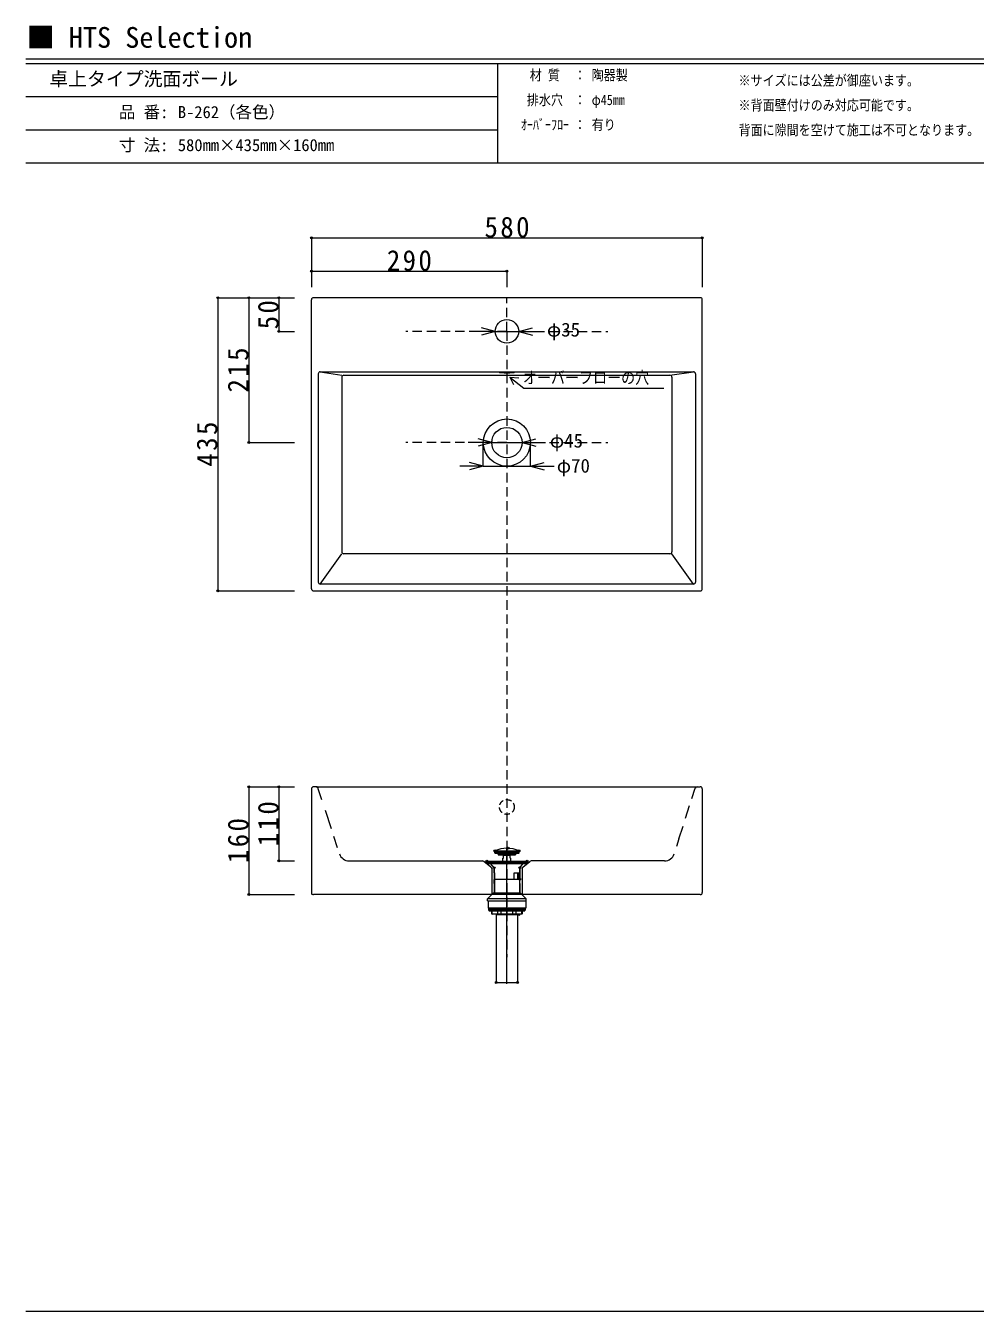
# Model space of a CAD drawing. Units: millimetres, scale not verified. Extents: x -1403 to 1462, y -962 to 946.
# Drawn here: x -1403 to 6, y -962 to 946 of the extents above; entities that cross this region are included whole.
import ezdxf
from ezdxf.enums import TextEntityAlignment as Align

# ---------------------------------------------------------------- set-up
doc = ezdxf.new("R2010")
doc.units = ezdxf.units.MM
doc.header["$LTSCALE"] = 7
doc.header["$PDMODE"] = 32
doc.header["$PDSIZE"] = 2.8
doc.linetypes.add('DASHED1', pattern=[1.8, 1.2, -0.6])
doc.linetypes.add('DASHED2', pattern=[3, 2, -1])
doc.layers.add('F-0', color=7, linetype='Continuous', lineweight=15)
doc.styles.add('ＭＳ ゴシック', font='')
doc.styles.get('ＭＳ ゴシック').set_extended_font_data('MS Gothic')

msp = doc.modelspace()

# ---------------------------------------------------------------- linework, layer by layer
at = {"layer": 'F-0'}
for p, q in [((1402.848, 896.05), (-1402.92, 896.05)), ((1402.848, 889.05), (-1402.92, 889.05)), ((-702.92, 889.05), (-702.92, 742.05)), ((-702.92, 840.05), (-1402.92, 840.05)), ((-702.92, 791.05), (-1402.92, 791.05)), ((1402.848, 742.05), (-1402.92, 742.05)), ((-978.743, 631.143), (-398.743, 631.143)), ((-978.743, 631.143), (-978.743, 557.685)), ((-398.743, 631.143), (-398.743, 557.685)), ((-978.743, 581.554), (-688.743, 581.554)), ((-978.743, 581.554), (-978.743, 557.685)), ((-688.743, 581.554), (-688.743, 557.685)), ((-1117.991, 542.218), (-1117.991, 107.218)), ((-1117.991, 542.218), (-1003.925, 542.218)), ((-1071.886, 542.218), (-1071.886, 327.218)), ((-1071.886, 542.218), (-1003.925, 542.218)), ((-1027.131, 542.218), (-1027.131, 492.218)), ((-1027.131, 542.218), (-1003.925, 542.218)), ((-978.743, 110.218), (-978.743, 539.218)), ((-401.743, 542.218), (-975.743, 542.218)), ((-398.743, 110.218), (-398.743, 539.218)), ((-706.243, 492.218), (-726.528, 497.654)), ((-671.243, 492.218), (-650.959, 497.654)), ((-1027.131, 492.218), (-1003.925, 492.218)), ((-706.243, 492.218), (-741.243, 492.218)), ((-706.243, 492.218), (-726.528, 486.783)), ((-706.243, 492.218), (-671.243, 492.218)), ((-671.243, 492.218), (-636.243, 492.218)), ((-671.243, 492.218), (-650.959, 486.783)), ((-968.743, 429.218), (-968.743, 120.218)), ((-965.743, 432.218), (-411.743, 432.218)), ((-965.743, 432.218), (-933.743, 427.218)), ((-933.743, 424.218), (-933.743, 165.218)), ((-930.743, 427.218), (-446.743, 427.218)), ((-696.358, 431.015), (-679.993, 431.015)), ((-684.263, 424.222), (-678.866, 413.428)), ((-684.263, 424.222), (-670.77, 423.451)), ((-446.743, 427.218), (-411.743, 432.218)), ((-443.743, 424.218), (-443.743, 165.218)), ((-408.743, 429.218), (-408.743, 120.218)), ((-1071.886, 327.218), (-1003.925, 327.218)), ((-711.243, 327.218), (-746.243, 327.218)), ((-711.243, 327.218), (-731.528, 332.654)), ((-711.243, 327.218), (-731.528, 321.783)), ((-723.743, 292.218), (-723.743, 327.218)), ((-711.243, 327.218), (-666.243, 327.218)), ((-666.243, 327.218), (-645.959, 332.654)), ((-666.243, 327.218), (-631.243, 327.218)), ((-666.243, 327.218), (-645.959, 321.783)), ((-653.743, 292.218), (-653.743, 327.218)), ((-723.743, 292.218), (-758.743, 292.218)), ((-723.743, 292.218), (-744.028, 297.654)), ((-723.743, 292.218), (-744.028, 286.783)), ((-723.743, 292.218), (-653.743, 292.218)), ((-653.743, 292.218), (-633.459, 297.654)), ((-653.743, 292.218), (-618.743, 292.218)), ((-653.743, 292.218), (-633.459, 286.783)), ((-965.743, 117.218), (-933.743, 162.218)), ((-446.743, 162.218), (-930.743, 162.218)), ((-411.743, 117.218), (-443.743, 162.218)), ((-411.743, 117.218), (-965.743, 117.218)), ((-1117.991, 107.218), (-1003.925, 107.218)), ((-975.743, 107.218), (-401.743, 107.218)), ((-1071.886, -183.562), (-1071.886, -343.562)), ((-1071.886, -183.562), (-1003.925, -183.562)), ((-1027.131, -183.562), (-1027.131, -293.562)), ((-1027.131, -183.562), (-1003.925, -183.562)), ((-978.743, -186.562), (-978.743, -343.562)), ((-971.743, -183.562), (-975.743, -183.562)), ((-971.743, -183.562), (-406.55, -183.562)), ((-963.425, -202.82), (-968.743, -186.562)), ((-664.248, -183.56), (-662.744, -183.56)), ((-414.328, -201.113), (-409.408, -185.652)), ((-406.55, -183.562), (-401.743, -183.562)), ((-398.743, -186.562), (-398.743, -340.562)), ((-949.255, -246.139), (-958.132, -219.003)), ((-423.617, -230.308), (-417.572, -211.309)), ((-433.324, -260.817), (-427.338, -242.002)), ((-940.148, -273.983), (-945.672, -257.093)), ((-433.324, -260.817), (-436.928, -272.142)), ((-706.743, -278.684), (-670.743, -278.684)), ((-706.743, -278.684), (-706.743, -279.684)), ((-706.743, -279.684), (-670.743, -279.684)), ((-706.743, -280.384), (-670.743, -280.384)), ((-706.743, -281.684), (-706.743, -280.384)), ((-706.743, -281.684), (-670.743, -281.684)), ((-706.543, -280.184), (-670.943, -280.184)), ((-706.243, -282.184), (-671.243, -282.184)), ((-701.743, -280.184), (-701.743, -279.684)), ((-701.743, -283.684), (-701.743, -282.184)), ((-701.743, -283.684), (-675.743, -283.684)), ((-701.743, -283.684), (-675.743, -283.684)), ((-701.743, -283.684), (-701.743, -284.684)), ((-701.743, -284.684), (-675.743, -284.684)), ((-693.743, -289.684), (-693.743, -284.689)), ((-683.743, -285.684), (-693.743, -285.684)), ((-688.743, -476.129), (-688.743, -273.692)), ((-683.743, -289.684), (-683.743, -284.689)), ((-675.743, -280.184), (-675.743, -279.684)), ((-675.743, -283.684), (-675.743, -282.184)), ((-675.743, -283.684), (-675.743, -284.684)), ((-670.743, -278.684), (-670.743, -279.684)), ((-670.743, -281.684), (-670.743, -280.384)), ((-1027.131, -293.562), (-1003.925, -293.562)), ((-922.868, -293.562), (-724.796, -293.562)), ((-712.369, -302.661), (-722.922, -294.219)), ((-718.743, -294.034), (-658.743, -294.034)), ((-718.743, -295.334), (-718.743, -294.034)), ((-718.743, -295.334), (-658.743, -295.334)), ((-717.262, -295.562), (-718.743, -295.334)), ((-717.262, -295.562), (-718.743, -295.334)), ((-718.743, -295.562), (-658.743, -295.562)), ((-718.743, -297.562), (-718.743, -295.562)), ((-718.743, -297.562), (-658.743, -297.562)), ((-707.743, -303.662), (-712.993, -297.562)), ((-711.243, -305.003), (-711.243, -343.562)), ((-707.743, -311.034), (-707.743, -303.662)), ((-707.743, -311.034), (-707.743, -303.662)), ((-694.643, -289.684), (-693.743, -289.684)), ((-694.643, -294.034), (-694.643, -289.684)), ((-683.743, -289.684), (-682.843, -289.684)), ((-682.843, -294.034), (-682.843, -289.684)), ((-669.743, -303.662), (-664.493, -297.562)), ((-669.743, -311.034), (-669.743, -303.662)), ((-666.243, -305.003), (-666.243, -343.562)), ((-665.117, -302.661), (-654.565, -294.219)), ((-660.225, -295.562), (-658.743, -295.334)), ((-660.225, -295.562), (-658.743, -295.334)), ((-658.743, -295.334), (-658.743, -294.034)), ((-658.743, -297.562), (-658.743, -295.562)), ((-454.712, -293.562), (-652.691, -293.562)), ((-707.743, -305.462), (-707.743, -321.829)), ((-669.743, -321.034), (-707.743, -321.034)), ((-707.743, -327.034), (-707.743, -321.034)), ((-707.743, -327.034), (-707.743, -321.034)), ((-707.243, -321.034), (-707.243, -327.034)), ((-706.443, -321.034), (-706.443, -311.034)), ((-677.871, -311.034), (-669.743, -311.034)), ((-677.871, -321.034), (-677.871, -311.034)), ((-672.441, -321.034), (-672.441, -311.034)), ((-671.044, -321.034), (-671.044, -311.034)), ((-670.243, -321.034), (-670.243, -327.034)), ((-669.743, -305.462), (-669.743, -321.829)), ((-669.743, -327.034), (-669.743, -321.034)), ((-717.435, -349.739), (-708.493, -340.798)), ((-708.493, -340.798), (-668.993, -340.798)), ((-707.743, -327.034), (-707.743, -340.798)), ((-707.243, -327.034), (-707.243, -340.798)), ((-670.243, -327.034), (-670.243, -340.798)), ((-669.743, -327.034), (-669.743, -340.798)), ((-660.052, -349.739), (-668.993, -340.798)), ((-1071.886, -343.562), (-1003.925, -343.562)), ((-401.743, -343.562), (-975.743, -343.562)), ((-659.993, -349.881), (-717.493, -349.881)), ((-717.493, -352.798), (-717.493, -349.881)), ((-717.493, -352.798), (-659.993, -352.798)), ((-660.052, -349.739), (-717.435, -349.739)), ((-716.743, -352.798), (-716.743, -363.798)), ((-660.743, -352.798), (-660.743, -363.798)), ((-659.993, -352.798), (-659.993, -349.881)), ((-660.744, -363.798), (-716.743, -363.798)), ((-715.743, -364.798), (-661.743, -364.798)), ((-715.743, -366.898), (-661.743, -366.898)), ((-715.243, -367.398), (-662.243, -367.398)), ((-714.993, -364.798), (-714.993, -363.798)), ((-711.243, -367.398), (-711.243, -372.298)), ((-711.243, -372.298), (-666.243, -372.298)), ((-711.063, -372.298), (-711.063, -367.398)), ((-666.743, -372.798), (-710.743, -372.798)), ((-704.493, -372.798), (-704.493, -473.833)), ((-704.493, -373.298), (-672.993, -373.298)), ((-704.243, -373.298), (-704.243, -372.798)), ((-702.363, -372.298), (-702.363, -367.398)), ((-697.443, -372.298), (-697.443, -367.398)), ((-680.043, -372.298), (-680.043, -367.398)), ((-675.123, -372.298), (-675.123, -367.398)), ((-673.243, -373.298), (-673.243, -372.798)), ((-672.993, -372.798), (-672.993, -473.833)), ((-666.423, -372.298), (-666.423, -367.398)), ((-666.243, -367.398), (-666.243, -372.298)), ((-662.493, -364.798), (-662.493, -363.798)), ((-704.493, -473.833), (-672.993, -473.833)), ((-704.293, -474.034), (-704.493, -473.833)), ((-704.293, -474.034), (-673.194, -474.034)), ((-673.194, -474.034), (-672.993, -473.833)), ((-1402.92, -961.889), (1402.848, -961.889))]:
    msp.add_line(p, q, dxfattribs=at)
at = {"layer": 'F-0', "linetype": 'DASHED2'}
for p, q in [((-688.743, 492.218), (-688.743, 542.218)), ((-688.743, 492.218), (-838.743, 492.218)), ((-688.743, 492.218), (-538.743, 492.218)), ((-688.743, 492.218), (-688.743, -436.56)), ((-688.743, 327.218), (-838.743, 327.218)), ((-688.743, 327.218), (-538.743, 327.218))]:
    msp.add_line(p, q, dxfattribs=at)
at = {"layer": 'F-0'}
for points in [[(-684.263, 424.222), (-663.446, 408.031), (-543.17, 408.031), (-455.608, 408.031)], [(-715.743, -364.798), (-715.743, -366.898), (-715.743, -364.798)], [(-711.063, -372.298), (-711.063, -372.316), (-711.062, -372.334), (-711.06, -372.352), (-711.058, -372.37), (-711.055, -372.388), (-711.052, -372.406), (-711.048, -372.424), (-711.043, -372.441), (-711.037, -372.459), (-711.031, -372.476), (-711.025, -372.493), (-711.018, -372.51), (-711.01, -372.527), (-711.001, -372.543), (-710.992, -372.559), (-710.983, -372.575), (-710.972, -372.59), (-710.962, -372.605), (-710.95, -372.619), (-710.938, -372.633), (-710.926, -372.647), (-710.913, -372.66), (-710.9, -372.672), (-710.886, -372.685), (-710.872, -372.696), (-710.857, -372.707), (-710.842, -372.718), (-710.827, -372.728), (-710.812, -372.737), (-710.796, -372.745), (-710.779, -372.753), (-710.763, -372.761)], [(-710.738, -372.77), (-710.732, -372.773), (-710.725, -372.775), (-710.719, -372.777), (-710.713, -372.779), (-710.706, -372.781), (-710.7, -372.782), (-710.693, -372.784), (-710.687, -372.786), (-710.68, -372.787), (-710.673, -372.789), (-710.667, -372.79), (-710.66, -372.791), (-710.653, -372.792), (-710.647, -372.793), (-710.64, -372.794), (-710.633, -372.795), (-710.627, -372.796), (-710.62, -372.796), (-710.613, -372.797), (-710.607, -372.797), (-710.6, -372.798), (-710.593, -372.798), (-710.586, -372.798), (-710.58, -372.798)], [(-702.363, -372.298), (-702.363, -372.312), (-702.363, -372.327), (-702.362, -372.341), (-702.361, -372.356), (-702.359, -372.37), (-702.358, -372.384), (-702.356, -372.399), (-702.353, -372.413), (-702.35, -372.427), (-702.347, -372.441), (-702.344, -372.456), (-702.34, -372.47), (-702.336, -372.483), (-702.332, -372.497), (-702.327, -372.511), (-702.322, -372.525), (-702.317, -372.538), (-702.311, -372.551), (-702.305, -372.564), (-702.298, -372.577), (-702.291, -372.59), (-702.284, -372.603), (-702.277, -372.615), (-702.269, -372.627), (-702.261, -372.639), (-702.252, -372.651), (-702.243, -372.662), (-702.234, -372.673), (-702.224, -372.684), (-702.214, -372.695), (-702.204, -372.705), (-702.193, -372.714), (-702.182, -372.724), (-702.17, -372.733), (-702.158, -372.741), (-702.146, -372.749), (-702.134, -372.756), (-702.121, -372.763), (-702.108, -372.77)], [(-702.108, -372.77), (-702.094, -372.775), (-702.081, -372.781), (-702.067, -372.785), (-702.053, -372.789), (-702.039, -372.792), (-702.024, -372.795), (-702.01, -372.797), (-701.995, -372.798), (-701.981, -372.798)], [(-697.443, -372.298), (-697.443, -372.307), (-697.443, -372.317), (-697.443, -372.326), (-697.443, -372.335), (-697.443, -372.345), (-697.443, -372.354), (-697.442, -372.363), (-697.442, -372.373), (-697.442, -372.382), (-697.441, -372.392), (-697.441, -372.401), (-697.441, -372.41), (-697.44, -372.42), (-697.44, -372.429), (-697.439, -372.438), (-697.439, -372.448), (-697.438, -372.457), (-697.437, -372.466), (-697.437, -372.475), (-697.436, -372.485), (-697.435, -372.494), (-697.434, -372.503), (-697.433, -372.513), (-697.433, -372.522), (-697.432, -372.531), (-697.431, -372.54), (-697.43, -372.55), (-697.429, -372.559), (-697.427, -372.568), (-697.426, -372.577), (-697.425, -372.587), (-697.424, -372.596), (-697.422, -372.605), (-697.421, -372.614), (-697.419, -372.624), (-697.417, -372.633), (-697.416, -372.642), (-697.414, -372.651), (-697.412, -372.661)], [(-697.412, -372.661), (-697.41, -372.67), (-697.408, -372.679), (-697.405, -372.688), (-697.403, -372.697), (-697.401, -372.706), (-697.398, -372.715), (-697.395, -372.723), (-697.392, -372.732), (-697.389, -372.741), (-697.386, -372.749), (-697.382, -372.758), (-697.377, -372.768), (-697.372, -372.777), (-697.366, -372.785), (-697.359, -372.792), (-697.351, -372.796), (-697.342, -372.798)], [(-680.075, -372.661), (-680.077, -372.67), (-680.079, -372.679), (-680.081, -372.688), (-680.084, -372.697), (-680.086, -372.706), (-680.089, -372.715), (-680.091, -372.723), (-680.094, -372.732), (-680.097, -372.741), (-680.101, -372.749), (-680.105, -372.758), (-680.11, -372.768), (-680.115, -372.777), (-680.121, -372.785), (-680.128, -372.792), (-680.136, -372.796), (-680.145, -372.798)], [(-680.043, -372.298), (-680.043, -372.307), (-680.044, -372.317), (-680.044, -372.326), (-680.044, -372.335), (-680.044, -372.345), (-680.044, -372.354), (-680.044, -372.363), (-680.045, -372.373), (-680.045, -372.382), (-680.045, -372.392), (-680.046, -372.401), (-680.046, -372.41), (-680.047, -372.42), (-680.047, -372.429), (-680.048, -372.438), (-680.048, -372.448), (-680.049, -372.457), (-680.049, -372.466), (-680.05, -372.475), (-680.051, -372.485), (-680.052, -372.494), (-680.052, -372.503), (-680.053, -372.513), (-680.054, -372.522), (-680.055, -372.531), (-680.056, -372.54), (-680.057, -372.55), (-680.058, -372.559), (-680.059, -372.568), (-680.06, -372.577), (-680.062, -372.587), (-680.063, -372.596), (-680.065, -372.605), (-680.066, -372.614), (-680.068, -372.624), (-680.069, -372.633), (-680.071, -372.642), (-680.073, -372.651), (-680.075, -372.661)], [(-675.379, -372.77), (-675.392, -372.775), (-675.406, -372.781), (-675.42, -372.785), (-675.434, -372.789), (-675.448, -372.792), (-675.462, -372.795), (-675.477, -372.797), (-675.491, -372.798), (-675.506, -372.798)], [(-675.123, -372.298), (-675.123, -372.312), (-675.124, -372.327), (-675.125, -372.341), (-675.126, -372.356), (-675.127, -372.37), (-675.129, -372.384), (-675.131, -372.399), (-675.133, -372.413), (-675.136, -372.427), (-675.139, -372.441), (-675.143, -372.456), (-675.146, -372.47), (-675.15, -372.483), (-675.155, -372.497), (-675.16, -372.511), (-675.165, -372.525), (-675.17, -372.538), (-675.176, -372.551), (-675.182, -372.564), (-675.188, -372.577), (-675.195, -372.59), (-675.202, -372.603), (-675.21, -372.615), (-675.218, -372.627), (-675.226, -372.639), (-675.235, -372.651), (-675.244, -372.662), (-675.253, -372.673), (-675.263, -372.684), (-675.273, -372.695), (-675.283, -372.705), (-675.294, -372.714), (-675.305, -372.724), (-675.316, -372.733), (-675.328, -372.741), (-675.34, -372.749), (-675.353, -372.756), (-675.366, -372.763), (-675.379, -372.77)], [(-666.748, -372.77), (-666.755, -372.773), (-666.761, -372.775), (-666.768, -372.777), (-666.774, -372.779), (-666.781, -372.781), (-666.787, -372.782), (-666.794, -372.784), (-666.8, -372.786), (-666.807, -372.787), (-666.813, -372.789), (-666.82, -372.79), (-666.827, -372.791), (-666.833, -372.792), (-666.84, -372.793), (-666.847, -372.794), (-666.853, -372.795), (-666.86, -372.796), (-666.867, -372.796), (-666.873, -372.797), (-666.88, -372.797), (-666.887, -372.798), (-666.894, -372.798), (-666.9, -372.798), (-666.907, -372.798)], [(-666.423, -372.298), (-666.424, -372.316), (-666.425, -372.334), (-666.426, -372.352), (-666.429, -372.37), (-666.431, -372.388), (-666.435, -372.406), (-666.439, -372.424), (-666.444, -372.441), (-666.449, -372.459), (-666.455, -372.476), (-666.462, -372.493), (-666.469, -372.51), (-666.477, -372.527), (-666.485, -372.543), (-666.494, -372.559), (-666.504, -372.575), (-666.514, -372.59), (-666.525, -372.605), (-666.536, -372.619), (-666.548, -372.633), (-666.561, -372.647), (-666.573, -372.66), (-666.587, -372.672), (-666.601, -372.685), (-666.615, -372.696), (-666.629, -372.707), (-666.644, -372.718), (-666.66, -372.728), (-666.675, -372.737), (-666.691, -372.745), (-666.707, -372.753), (-666.724, -372.761)], [(-661.743, -364.798), (-661.743, -366.898), (-661.743, -364.798)]]:
    msp.add_lwpolyline(points, dxfattribs=at)
for centre, radius in [((-688.743, 492.218), 17.5), ((-688.743, 327.218), 35), ((-688.743, 327.218), 22.5)]:
    msp.add_circle(centre, radius, dxfattribs=at)
at = {"layer": 'F-0', "linetype": 'DASHED1'}
msp.add_circle((-688.743, -213.562), 11, dxfattribs=at)
at = {"layer": 'F-0'}
for centre, radius, start, end in [((-975.743, 539.218), 3, 90, 180), ((-401.743, 539.218), 3, 0, 90), ((-965.743, 429.218), 3, 90, 180), ((-930.743, 424.218), 3, 90, 180), ((-446.743, 424.218), 3, 0, 90), ((-411.743, 429.218), 3, 0, 90), ((-930.743, 165.218), 3, 180, 270), ((-446.743, 165.218), 3, 270, 0), ((-965.743, 120.218), 3, 180, 270), ((-411.743, 120.218), 3, 270, 0), ((-975.743, 110.218), 3, 180, 270), ((-401.743, 110.218), 3, 270, 0), ((-975.743, -186.562), 3, 90, 180), ((-971.743, -186.562), 3, 0, 90), ((-406.55, -186.562), 3, 90, 162.34988), ((-401.743, -186.562), 3, 0, 90), ((-922.868, -278.562), 15, 198.11307, 270), ((-688.743, -317.184), 42.5, 64.94238, 115.05762), ((-706.543, -280.384), 0.2, 90, 180), ((-706.243, -281.684), 0.5, 180, 270), ((-671.243, -281.684), 0.5, 270, 0), ((-670.943, -280.384), 0.2, 0, 90), ((-454.712, -278.562), 15, 270, 342.34988), ((-724.796, -296.562), 3, 51.34019, 90), ((-714.243, -305.003), 3, 0, 51.34019), ((-663.243, -305.003), 3, 128.65981, 180), ((-652.691, -296.562), 3, 90, 128.65981), ((-975.743, -340.562), 3, 180, 270), ((-401.743, -340.562), 3, 270, 0), ((-717.293, -349.881), 0.2, 135, 180), ((-660.193, -349.881), 0.2, 0, 45), ((-715.243, -366.898), 0.5, 180, 270), ((-710.743, -372.298), 0.5, 180, 270), ((-710.58, -372.328), 0.47, 247.09102, 250.33614), ((-666.907, -372.328), 0.47, 289.66386, 292.90898), ((-666.743, -372.298), 0.5, 270, 0), ((-662.243, -366.898), 0.5, 270, 0)]:
    msp.add_arc(centre, radius, start, end, dxfattribs=at)
msp.add_ellipse((-688.743, 431.015), major_axis=(11, 0), ratio=0.06, dxfattribs=at)
for p in [(-978.743, 631.143), (-398.743, 631.143), (-978.743, 581.554), (-688.743, 581.554), (-1117.991, 542.218), (-1071.886, 542.218), (-1027.131, 542.218), (-1027.131, 492.218), (-1071.886, 327.218), (-1117.991, 107.218), (-1071.886, -183.562), (-1027.131, -183.562), (-706.743, -278.527), (-686.886, -274.684), (-670.743, -278.527), (-1027.131, -293.562), (-718.743, -294.034), (-707.743, -303.662), (-669.743, -303.662), (-658.743, -293.704), (-669.743, -320.829), (-1071.886, -343.562), (-671.136, -373.298), (-704.493, -473.833), (-672.993, -473.833)]:
    msp.add_point(p, dxfattribs=at)

# ---------------------------------------------------------------- texts
at = {"layer": 'F-0', "style": 'ＭＳ ゴシック'}
for s, height, p in [('■ HTS Selection', 30.79, (-1401.913, 903.816)), ('卓上タイプ洗面ボール', 20.53, (-1367.92, 850.55)), ('品 番:', 17.96, (-1264.67, 803.3)), ('B-262（各色）', 17.96, (-1177.084, 803.3)), ('寸 法:', 17.96, (-1264.67, 754.3)), ('580mm×435mm×160mm', 17.96, (-1177.084, 754.3)), ('φ35', 20.53, (-629.34, 478.399)), ('φ45', 20.53, (-624.937, 313.601)), ('φ70', 20.53, (-614.671, 276.445))]:
    msp.add_text(s, height=height, dxfattribs=at).set_placement(p, align=Align.BOTTOM_LEFT)
at = {"layer": 'F-0', "style": 'ＭＳ ゴシック', "width": 0.85}
for s, height, p in [('材 質', 15.4, (-654.795, 860.175)), ('：', 15.4, (-589.17, 860.175)), ('陶器製', 15.4, (-562.92, 860.175)), ('※サイズには公差が御座います。', 15.4, (-344.902, 852.3)), ('排水穴', 15.4, (-659.17, 823.425)), ('：', 15.4, (-589.17, 823.425)), ('φ45mm', 15.4, (-562.92, 823.425)), ('※背面壁付けのみ対応可能です。', 15.4, (-344.902, 815.55)), ('ｵｰﾊﾞｰﾌﾛｰ', 15.4, (-667.92, 786.675)), ('：', 15.4, (-589.17, 786.675)), ('有り', 15.4, (-562.92, 786.675)), ('背面に隙間を空けて施工は不可となります。', 15.4, (-344.902, 778.8)), ('オーバーフローの穴', 17.96, (-664.988, 409.188))]:
    msp.add_text(s, height=height, dxfattribs=at).set_placement(p, align=Align.BOTTOM_LEFT)
at = {"layer": 'F-0', "color": 3, "char_height": 30.79, "attachment_point": 7, "style": 'ＭＳ ゴシック'}
for s, insert in [('\\T1.18;\\W0.95;580', (-721.993, 631.143)), ('\\T1.18;\\W0.95;290', (-866.993, 581.554))]:
    msp.add_mtext(s, dxfattribs=dict(at, insert=insert))
at = {"layer": 'F-0', "color": 3, "char_height": 30.79, "attachment_point": 7, "rotation": 90, "style": 'ＭＳ ゴシック'}
for s, insert in [('\\T1.17;\\W0.95;50', (-1027.131, 495.343)), ('\\T1.18;\\W0.95;215', (-1071.886, 401.468)), ('\\T1.18;\\W0.95;435', (-1117.991, 291.468)), ('\\T1.18;\\W0.95;110', (-1027.131, -271.812)), ('\\T1.18;\\W0.95;160', (-1071.886, -296.812))]:
    msp.add_mtext(s, dxfattribs=dict(at, insert=insert))

doc.saveas('drawing.dxf')
